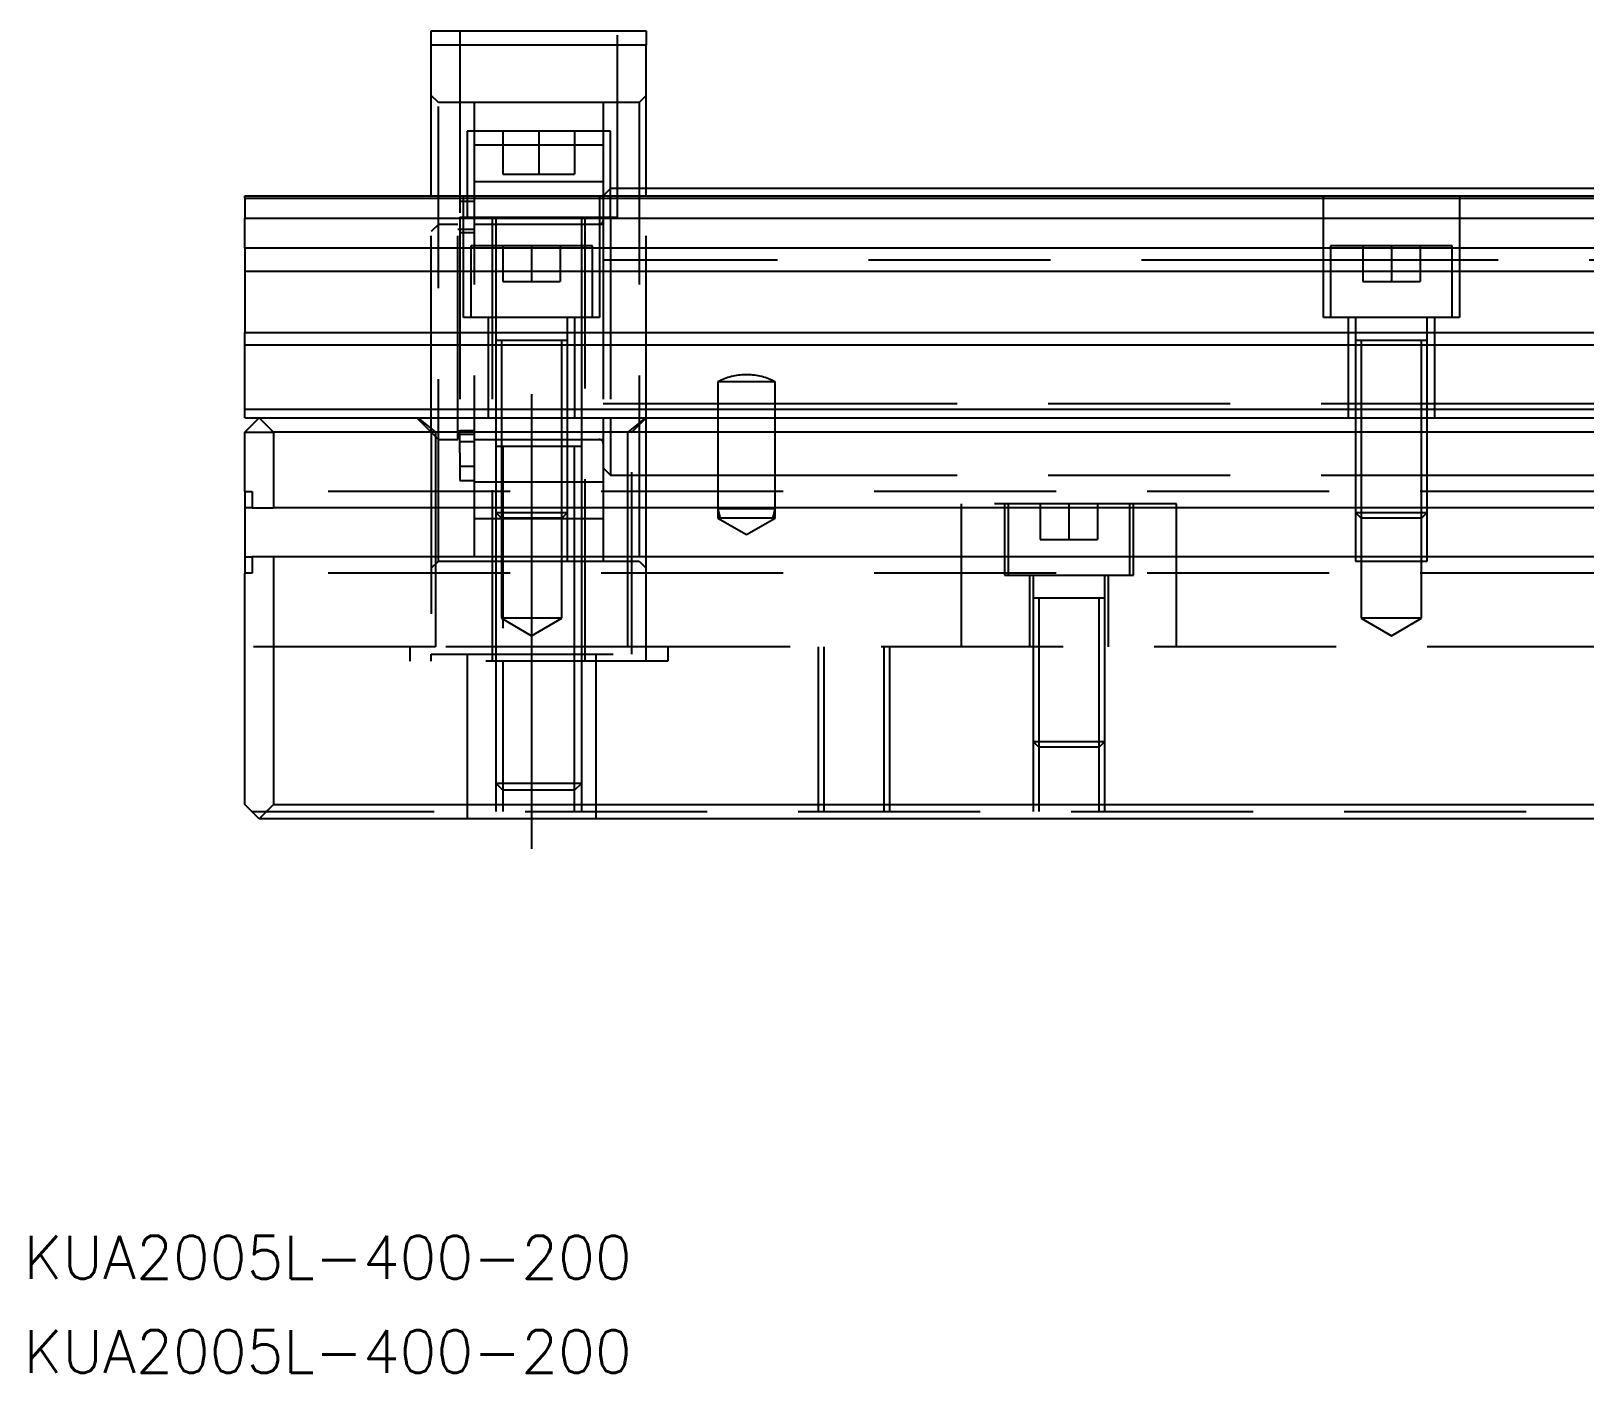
# Model space of a CAD drawing. Extents: x -15 to 745, y -361 to 120.
# Drawn here: x -14.9 to 93.5, y -361 to -267.4 of the extents above; entities that cross this region are included whole.
import ezdxf

# ---------------------------------------------------------------- set-up
doc = ezdxf.new("R2010")
doc.units = 0
doc.linetypes.add('CENTER', pattern=[50.8, 31.75, -6.35, 6.35, -6.35])
doc.linetypes.add('DASHED', pattern=[19.05, 12.7, -6.35])
doc.layers.get('0').update_dxf_attribs({"linetype": 'CONTINUOUS'})
doc.layers.add('CENTER', color=1, linetype='CENTER')
doc.styles.get("Standard").update_dxf_attribs({"font": 'txt.shx', "height": 3, "bigfont": 'bigfont.shx'})

# ---------------------------------------------------------------- blocks, each defined once
blk = doc.blocks.new('*U2')
at = {"color": 7, "linetype": 'CONTINUOUS'}
blk.add_text('KUA2005L-400-200', height=3, dxfattribs=at).set_placement((-15.44, -361.04))
blk = doc.blocks.new('*U3')
at = {"color": 7, "linetype": 'CONTINUOUS'}
blk.add_text('KUA2005L-400-200', height=3, dxfattribs=at).set_placement((-15.44, -354.46))

msp = doc.modelspace()

# ---------------------------------------------------------------- linework, layer by layer
at = {"color": 7, "linetype": 'CONTINUOUS'}
for p, q in [((13, -268.35), (13, -267.35)), ((13, -267.35), (28, -267.35)), ((28, -267.35), (28, -268.35)), ((13, -278.85), (13, -268.35)), ((28, -268.35), (13, -268.35)), ((28, -278.85), (28, -268.35)), ((106.5, -278.35), (28, -278.35)), ((0, -279.02), (0, -278.85)), ((0, -278.85), (106.5, -278.85)), ((0, -279.02), (106.5, -279.02)), ((0, -279.02), (0, -280.42)), ((0, -280.42), (106.5, -280.42)), ((0, -282.49), (0, -280.42)), ((0, -282.49), (106.5, -282.49)), ((0, -282.49), (0, -284.11)), ((0, -284.11), (0, -288.41)), ((0, -284.11), (106.5, -284.11)), ((0, -289.26), (0, -288.41)), ((0, -288.41), (106.5, -288.41)), ((0, -289.26), (400, -289.26)), ((0, -293.76), (0, -289.26)), ((0, -294.35), (0, -293.76)), ((0, -293.76), (400, -293.76)), ((0, -295.35), (1, -294.35)), ((0, -294.35), (1, -294.35)), ((1, -294.35), (399, -294.35)), ((1, -294.35), (2, -295.35)), ((0, -299.5), (0, -295.35)), ((398, -295.35), (2, -295.35)), ((2, -295.35), (2, -300.65)), ((0, -299.5), (0, -300.65)), ((0, -299.5), (0.5, -299.5)), ((0.5, -299.5), (0.5, -300.65)), ((0, -300.65), (0, -304.05)), ((0.5, -300.65), (0, -300.65)), ((0.5, -300.65), (2, -300.65)), ((398, -300.65), (2, -300.65)), ((0, -304.05), (0, -305.2)), ((0, -304.05), (0.5, -304.05)), ((2, -304.05), (0.5, -304.05)), ((0.5, -304.05), (0.5, -305.2)), ((398, -304.05), (2, -304.05)), ((2, -304.05), (2, -321.35)), ((0.5, -305.2), (0, -305.2)), ((0, -321.35), (0, -305.2)), ((60, -306.95), (55, -306.95)), ((1, -322.35), (0, -321.35)), ((2, -321.35), (1, -322.35)), ((2, -321.35), (398, -321.35)), ((399, -322.35), (1, -322.35))]:
    msp.add_line(p, q, dxfattribs=at)
at = {"color": 3, "linetype": 'DASHED'}
for p, q in [((15, -267.35), (15, -280.35)), ((26, -280.35), (26, -267.35)), ((13.5, -272.35), (13, -271.85)), ((28, -271.85), (27.5, -272.35)), ((16, -272.35), (13.5, -272.35)), ((13.5, -304.36), (13.5, -272.35)), ((25, -272.35), (16, -272.35)), ((16, -272.35), (16, -304.36)), ((27.5, -272.35), (25, -272.35)), ((25, -272.35), (25, -274.35)), ((27.5, -272.35), (27.5, -304.36)), ((15.5, -274.35), (15.5, -280.35)), ((25.5, -274.35), (15.5, -274.35)), ((25, -275.33), (16, -275.33)), ((18, -274.35), (18, -277.35)), ((20.5, -274.35), (20.5, -277.35)), ((23, -274.35), (23, -277.35)), ((25, -274.35), (25, -278.85)), ((25.5, -278.85), (25.5, -274.35)), ((18, -277.35), (20.5, -277.35)), ((20.5, -277.35), (23, -277.35)), ((25, -277.88), (16, -277.88)), ((25.5, -278.35), (25, -278.85)), ((28, -278.35), (25.5, -278.35)), ((13, -294.35), (13, -278.85)), ((16, -279.25), (15, -279.25)), ((15.25, -287.35), (15.25, -278.85)), ((24.75, -278.85), (24.75, -287.35)), ((25, -278.85), (25, -280.35)), ((25.5, -280.35), (25.5, -278.85)), ((28, -294.35), (28, -278.85)), ((75.25, -287.35), (75.25, -278.85)), ((84.75, -278.85), (84.75, -287.35)), ((15, -280.35), (26, -280.35)), ((15, -280.35), (15, -295.22)), ((17.25, -280.35), (17.25, -311.35)), ((17.5, -280.35), (17.5, -287.35)), ((23.5, -282.35), (23.5, -280.35)), ((23.75, -311.35), (23.75, -280.35)), ((25, -280.35), (25, -294.35)), ((25.5, -280.35), (25.5, -294.35)), ((13.5, -280.85), (13, -281.35)), ((14.85, -280.85), (13.5, -280.85)), ((14.85, -294.35), (14.85, -280.85)), ((16, -281.2), (14.85, -281.2)), ((16, -281.45), (15, -281.45)), ((23.5, -280.85), (16, -280.85)), ((24.7, -280.85), (23.5, -280.85)), ((25, -280.85), (24.7, -280.85)), ((15.75, -282.35), (15.75, -287.35)), ((24.25, -282.35), (15.75, -282.35)), ((18, -282.35), (18, -284.85)), ((20, -282.35), (20, -284.85)), ((22, -282.35), (22, -284.85)), ((23.5, -287.35), (23.5, -282.35)), ((24.25, -287.35), (24.25, -282.35)), ((75.75, -282.35), (75.75, -287.35)), ((84.25, -282.35), (75.75, -282.35)), ((78, -282.35), (78, -284.85)), ((80, -282.35), (80, -284.85)), ((82, -282.35), (82, -284.85)), ((84.25, -287.35), (84.25, -282.35)), ((28, -283.35), (25, -283.35)), ((75.25, -283.35), (28, -283.35)), ((75.75, -283.35), (75.25, -283.35)), ((84.25, -283.35), (75.75, -283.35)), ((84.75, -283.35), (84.25, -283.35)), ((106.5, -283.35), (84.75, -283.35)), ((18, -284.85), (20, -284.85)), ((20, -284.85), (22, -284.85)), ((78, -284.85), (80, -284.85)), ((80, -284.85), (82, -284.85)), ((24.75, -287.35), (15.25, -287.35)), ((17, -294.35), (17, -287.35)), ((17.5, -287.35), (17.5, -288.95)), ((22.5, -288.95), (22.5, -287.35)), ((23, -287.35), (23, -294.35)), ((23.5, -294.35), (23.5, -287.35)), ((84.75, -287.35), (75.25, -287.35)), ((77, -294.35), (77, -287.35)), ((77.5, -287.35), (77.5, -288.95)), ((82.5, -288.95), (82.5, -287.35)), ((83, -287.35), (83, -294.35)), ((17.5, -288.95), (17.5, -294.35)), ((17.5, -288.95), (17.5, -288.95)), ((17.5, -288.95), (17.5, -288.96)), ((22.5, -288.95), (17.5, -288.95)), ((22.5, -288.95), (17.5, -288.95)), ((17.9, -288.95), (17.9, -294.35)), ((22.1, -294.35), (22.1, -288.95)), ((22.5, -288.95), (22.5, -288.95)), ((22.5, -294.35), (22.5, -288.95)), ((22.5, -288.96), (22.5, -288.95)), ((77.5, -288.95), (77.5, -294.35)), ((77.5, -288.95), (77.5, -288.95)), ((77.5, -288.95), (77.5, -288.96)), ((82.5, -288.95), (77.5, -288.95)), ((77.9, -288.95), (77.9, -294.35)), ((82.1, -294.35), (82.1, -288.95)), ((82.5, -288.95), (82.5, -288.95)), ((82.5, -294.35), (82.5, -288.95)), ((82.5, -288.96), (82.5, -288.95)), ((35.06, -291.35), (34.94, -291.35)), ((33, -291.85), (33, -294.35)), ((37, -291.85), (33, -291.85)), ((37, -294.35), (37, -291.85)), ((25, -293.35), (28, -293.35)), ((28, -293.35), (33, -293.35)), ((33, -293.35), (37, -293.35)), ((37, -293.35), (77, -293.35)), ((77, -293.35), (77.5, -293.35)), ((77.5, -293.35), (77.9, -293.35)), ((77.9, -293.35), (82.1, -293.35)), ((82.1, -293.35), (82.5, -293.35)), ((82.5, -293.35), (83, -293.35)), ((83, -293.35), (137, -293.35)), ((12, -294.35), (13, -295.35)), ((12.06, -294.35), (13.29, -295.35)), ((13, -295.13), (13, -294.35)), ((14.85, -295.86), (14.85, -294.35)), ((17.5, -294.35), (17.5, -300.65)), ((17.5, -294.35), (17.5, -300.65)), ((17.9, -294.35), (17.9, -300.65)), ((22.1, -300.65), (22.1, -294.35)), ((22.5, -300.65), (22.5, -294.35)), ((22.5, -300.65), (22.5, -294.35)), ((23.5, -296.35), (23.5, -294.35)), ((25, -294.35), (25, -300.65)), ((25.5, -294.35), (25.5, -298.35)), ((27.94, -294.35), (26.71, -295.35)), ((27, -295.35), (28, -294.35)), ((28, -300.65), (28, -294.35)), ((33, -294.35), (33, -300.65)), ((37, -300.65), (37, -294.35)), ((77.5, -294.35), (77.5, -300.65)), ((77.5, -294.35), (77.5, -300.65)), ((77.9, -294.35), (77.9, -300.65)), ((82.1, -300.65), (82.1, -294.35)), ((82.5, -300.65), (82.5, -294.35)), ((82.5, -300.65), (82.5, -294.35)), ((0, -295.35), (2, -295.35)), ((13, -295.35), (13, -295.13)), ((13, -295.35), (13, -310.85)), ((13, -295.35), (13.29, -295.65)), ((13.29, -295.35), (13.29, -300.65)), ((13.29, -295.65), (13.5, -295.86)), ((13.5, -295.86), (14.85, -295.86)), ((14.85, -295.5), (16, -295.5)), ((15, -296.79), (15, -295.22)), ((15, -295.24), (16, -295.24)), ((15, -295.24), (16, -295.24)), ((16, -295.86), (22.5, -295.86)), ((22.5, -295.86), (23.5, -295.86)), ((23.5, -295.86), (24.7, -295.86)), ((24.7, -295.86), (25, -295.86)), ((26.71, -300.65), (26.71, -295.35)), ((27, -310.85), (27, -295.35)), ((16, -296.03), (15, -296.03)), ((15, -296.79), (15, -298.55)), ((22.5, -296.35), (17.5, -296.35)), ((23.5, -296.35), (17.5, -296.35)), ((23.5, -296.35), (17.5, -296.35)), ((18, -296.35), (18, -311.35)), ((23.5, -296.35), (22.5, -296.35)), ((23, -300.65), (23, -296.35)), ((23.5, -296.35), (23.5, -296.35)), ((23.5, -300.65), (23.5, -296.35)), ((23.5, -296.36), (23.5, -296.35)), ((15, -297.73), (16, -297.73)), ((25, -297.85), (25.5, -298.35)), ((15, -298.55), (15, -298.74)), ((15, -298.74), (16, -298.74)), ((16, -298.83), (22.5, -298.83)), ((22.5, -298.83), (23, -298.83)), ((23, -298.83), (23.5, -298.83)), ((23.5, -298.83), (25, -298.83)), ((25.5, -298.35), (26.71, -298.35)), ((26.71, -298.35), (28, -298.35)), ((28, -298.35), (33, -298.35)), ((33, -298.35), (37, -298.35)), ((37, -298.35), (77.5, -298.35)), ((77.5, -298.35), (77.9, -298.35)), ((77.9, -298.35), (82.1, -298.35)), ((82.1, -298.35), (82.5, -298.35)), ((82.5, -298.35), (133.29, -298.35)), ((399.5, -299.5), (0.5, -299.5)), ((13.29, -300.65), (13.29, -304.05)), ((16, -301.38), (25, -301.38)), ((17.5, -300.65), (17.5, -300.96)), ((17.5, -300.65), (17.5, -300.96)), ((17.5, -300.96), (17.9, -301.36)), ((17.5, -300.96), (22.5, -300.96)), ((17.5, -300.96), (17.5, -304.05)), ((17.9, -300.65), (17.9, -301.36)), ((22.1, -301.36), (17.9, -301.36)), ((17.9, -301.36), (17.9, -304.36)), ((22.1, -301.36), (22.1, -300.65)), ((22.1, -301.36), (22.5, -300.96)), ((22.1, -304.36), (22.1, -301.36)), ((22.5, -300.96), (22.5, -300.65)), ((22.5, -300.96), (22.5, -300.65)), ((22.5, -304.05), (22.5, -300.96)), ((23, -304.05), (23, -300.65)), ((23.5, -304.05), (23.5, -300.65)), ((25, -300.65), (25, -304.05)), ((26.71, -304.05), (26.71, -300.65)), ((28, -304.05), (28, -300.65)), ((33, -300.65), (33, -300.72)), ((33, -300.72), (33, -301.36)), ((33, -300.72), (33.17, -301.36)), ((37, -300.72), (33, -300.72)), ((33, -301.36), (35, -302.51)), ((37, -301.36), (33, -301.36)), ((35, -302.51), (37, -301.36)), ((36.83, -301.36), (37, -300.72)), ((37, -300.72), (37, -300.65)), ((37, -301.36), (37, -300.72)), ((65, -300.35), (50, -300.35)), ((50, -300.65), (50, -300.35)), ((50, -304.05), (50, -300.65)), ((53, -300.35), (53, -305.35)), ((53.25, -300.35), (53.25, -300.65)), ((53.25, -300.65), (53.25, -305.35)), ((55.5, -300.35), (55.5, -302.85)), ((57.5, -300.35), (57.5, -302.85)), ((59.5, -300.35), (59.5, -302.85)), ((61.75, -300.65), (61.75, -300.35)), ((61.75, -304.05), (61.75, -300.65)), ((62, -305.35), (62, -300.35)), ((65, -300.65), (65, -300.35)), ((65, -304.05), (65, -300.65)), ((77.5, -300.65), (77.5, -300.96)), ((77.5, -300.65), (77.5, -300.96)), ((77.5, -300.96), (77.9, -301.36)), ((77.5, -300.96), (82.5, -300.96)), ((77.5, -300.96), (77.5, -304.05)), ((77.9, -300.65), (77.9, -301.36)), ((82.1, -301.36), (77.9, -301.36)), ((77.9, -301.36), (77.9, -304.36)), ((82.1, -301.36), (82.1, -300.65)), ((82.1, -301.36), (82.5, -300.96)), ((82.1, -304.36), (82.1, -301.36)), ((82.5, -300.96), (82.5, -300.65)), ((82.5, -300.96), (82.5, -300.65)), ((82.5, -304.05), (82.5, -300.96)), ((55.5, -302.85), (57.5, -302.85)), ((57.5, -302.85), (59.5, -302.85)), ((13, -304.85), (13.5, -304.36)), ((13.29, -304.05), (13.29, -310.35)), ((13.5, -304.36), (16, -304.36)), ((16, -304.36), (17.5, -304.36)), ((17.5, -304.05), (17.5, -304.36)), ((17.5, -304.36), (22.5, -304.36)), ((17.5, -304.36), (17.5, -311.35)), ((17.9, -304.36), (17.9, -308.35)), ((22.1, -308.35), (22.1, -304.36)), ((22.5, -304.36), (22.5, -304.05)), ((22.5, -304.36), (23, -304.36)), ((23, -311.35), (23, -304.05)), ((23, -304.36), (23.5, -304.36)), ((23.5, -311.35), (23.5, -304.05)), ((23.5, -304.36), (25, -304.36)), ((25, -304.05), (25, -304.36)), ((25, -304.36), (27.5, -304.36)), ((26.71, -310.35), (26.71, -304.05)), ((27.5, -304.36), (28, -304.85)), ((28, -311.35), (28, -304.05)), ((50, -310.35), (50, -304.05)), ((61.75, -305.35), (61.75, -304.05)), ((65, -310.35), (65, -304.05)), ((77.5, -304.05), (77.5, -304.36)), ((77.5, -304.36), (82.5, -304.36)), ((77.9, -304.36), (77.9, -308.35)), ((82.1, -308.35), (82.1, -304.36)), ((82.5, -304.36), (82.5, -304.05)), ((399.5, -305.2), (0.5, -305.2)), ((53, -305.35), (62, -305.35)), ((54.75, -305.35), (54.75, -310.35)), ((55, -305.35), (55, -306.96)), ((60, -306.95), (60, -305.35)), ((60.25, -310.35), (60.25, -305.35)), ((55, -306.95), (55, -310.35)), ((60, -306.95), (55, -306.95)), ((55.4, -306.95), (55.4, -310.35)), ((59.6, -310.35), (59.6, -306.95)), ((60, -306.95), (60, -306.95)), ((60, -310.35), (60, -306.95)), ((60, -306.96), (60, -306.95)), ((17.9, -308.35), (20, -309.57)), ((22.1, -308.35), (17.9, -308.35)), ((20, -309.57), (22.1, -308.35)), ((77.9, -308.35), (80, -309.57)), ((82.1, -308.35), (77.9, -308.35)), ((80, -309.57), (82.1, -308.35)), ((13.29, -310.35), (0, -310.35)), ((11.5, -310.35), (11.5, -311.35)), ((13, -311.35), (13, -310.85)), ((13, -310.85), (27, -310.85)), ((26.71, -310.35), (13.29, -310.35)), ((15.5, -310.85), (15.5, -322.35)), ((24.5, -322.35), (24.5, -310.85)), ((133.29, -310.35), (26.71, -310.35)), ((29.5, -310.35), (29.5, -311.35)), ((40, -310.35), (40, -321.85)), ((40.4, -310.35), (40.4, -321.85)), ((44.6, -321.85), (44.6, -310.35)), ((45, -321.85), (45, -310.35)), ((55, -310.35), (55, -316.96)), ((55, -310.35), (55, -316.96)), ((55.4, -310.35), (55.4, -317.36)), ((59.6, -317.36), (59.6, -310.35)), ((60, -316.96), (60, -310.35)), ((60, -316.96), (60, -310.35)), ((29.5, -311.35), (11.5, -311.35)), ((17.5, -311.35), (17.5, -319.86)), ((17.5, -311.35), (17.5, -319.86)), ((18, -311.35), (18, -320.36)), ((23, -320.36), (23, -311.35)), ((23.5, -319.86), (23.5, -311.35)), ((23.5, -319.86), (23.5, -311.35)), ((55, -316.96), (55.4, -317.36)), ((55, -316.96), (60, -316.96)), ((55, -316.96), (55, -321.85)), ((59.6, -317.36), (55.4, -317.36)), ((55.4, -317.36), (55.4, -321.85)), ((59.6, -317.36), (60, -316.96)), ((59.6, -321.85), (59.6, -317.36)), ((60, -321.85), (60, -316.96)), ((17.5, -319.86), (18, -320.36)), ((17.5, -319.86), (23.5, -319.86)), ((17.5, -319.86), (17.5, -321.85)), ((23, -320.36), (23.5, -319.86)), ((23.5, -321.85), (23.5, -319.86)), ((23, -320.36), (18, -320.36)), ((18, -320.36), (18, -321.85)), ((23, -321.85), (23, -320.36)), ((0.5, -321.85), (399.5, -321.85))]:
    msp.add_line(p, q, dxfattribs=at)
for centre, radius, start, end in [((24.7, -280.55), 0.3, 279.5941, 360), ((24.7, -280.55), 0.3, 270, 279.5941), ((34.94, -295.35), 4, 90, 118.9695), ((35.06, -295.35), 4, 61.0305, 90), ((24.7, -296.16), 0.3, 0, 90)]:
    msp.add_arc(centre, radius, start, end, dxfattribs=at)
at = {"layer": 'CENTER', "color": 1, "linetype": 'CENTER'}
msp.add_line((20, -292.7), (20, -325.5), dxfattribs=at)

# ---------------------------------------------------------------- block references
at = {"color": 7, "linetype": 'CONTINUOUS'}
for name in ['*U3', '*U2']:
    msp.add_blockref(name, (0, 0), dxfattribs=at)

doc.saveas('drawing.dxf')
